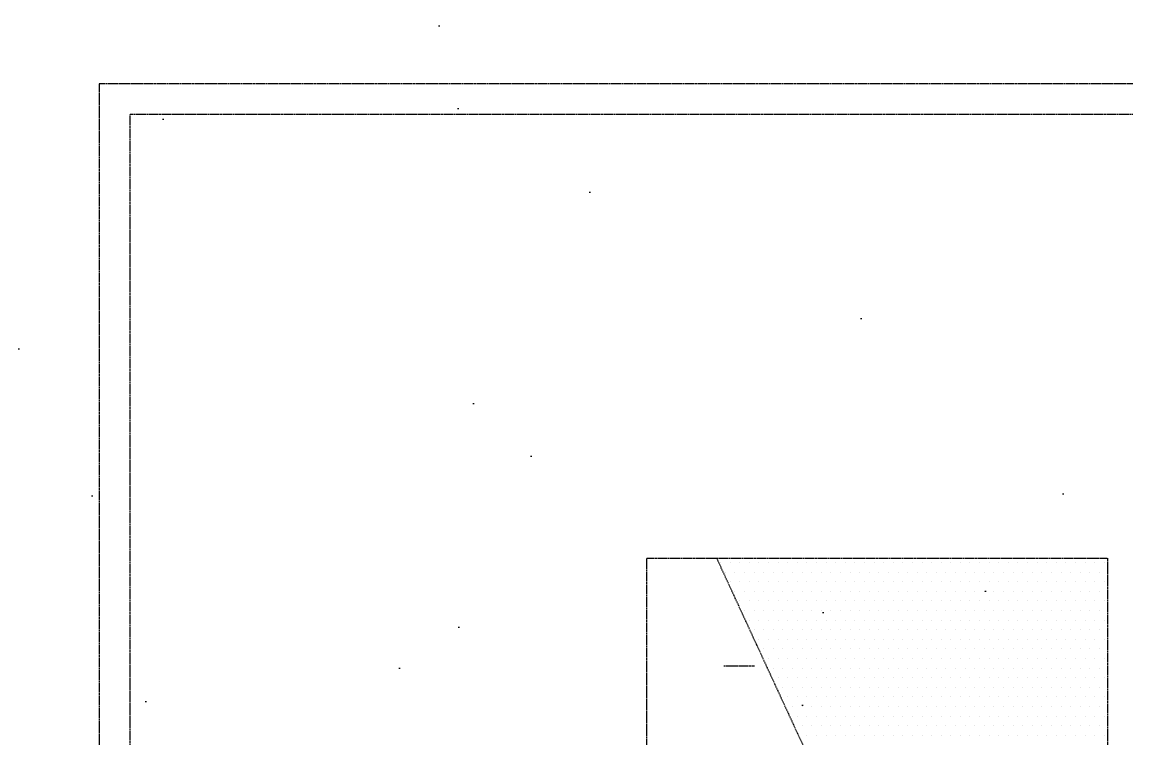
# Model space of a CAD drawing. Header units: millimetres. Extents: x 84840 to 206424, y -288515 to -124389.
# Drawn here: x 119513 to 119873, y -178910.6 to -178677.2 of the extents above; entities that cross this region are included whole.
import ezdxf

# ---------------------------------------------------------------- set-up
doc = ezdxf.new("R2010")
doc.units = ezdxf.units.MM
doc.linetypes.add('DASHED2', pattern=[0.375, 0.25, -0.125])
doc.layers.add('细线', color=4, linetype='Continuous')

# ---------------------------------------------------------------- blocks, each defined once
blk = doc.blocks.new('h1')
at = {"layer": '细线', "color": 6, "linetype": 'DASHED2'}
for p, q in [((119538.15, -178697.29), (119538.15, -179197.29)), ((120038.15, -178697.29), (119538.15, -178697.29)), ((119548.15, -178707.29), (119548.15, -179187.29)), ((120028.15, -178707.29), (119548.15, -178707.29)), ((119716.62, -179051.77), (119716.62, -178851.77)), ((119716.62, -178851.77), (119866.62, -178851.77)), ((119739.31, -178851.77), (119771.62, -178921.77)), ((119740.59, -178853.16), (119740.59, -178853.16)), ((119743.72, -178853.16), (119743.72, -178853.16)), ((119746.84, -178853.16), (119746.84, -178853.16)), ((119749.97, -178853.16), (119749.97, -178853.16)), ((119753.09, -178853.16), (119753.09, -178853.16)), ((119756.22, -178853.16), (119756.22, -178853.16)), ((119759.34, -178853.16), (119759.34, -178853.16)), ((119762.47, -178853.16), (119762.47, -178853.16)), ((119765.59, -178853.16), (119765.59, -178853.16)), ((119768.72, -178853.16), (119768.72, -178853.16)), ((119771.84, -178853.16), (119771.84, -178853.16)), ((119774.97, -178853.16), (119774.97, -178853.16)), ((119778.09, -178853.16), (119778.09, -178853.16)), ((119781.22, -178853.16), (119781.22, -178853.16)), ((119784.34, -178853.16), (119784.34, -178853.16)), ((119787.47, -178853.16), (119787.47, -178853.16)), ((119790.59, -178853.16), (119790.59, -178853.16)), ((119793.72, -178853.16), (119793.72, -178853.16)), ((119796.84, -178853.16), (119796.84, -178853.16)), ((119799.97, -178853.16), (119799.97, -178853.16)), ((119803.09, -178853.16), (119803.09, -178853.16)), ((119806.22, -178853.16), (119806.22, -178853.16)), ((119809.34, -178853.16), (119809.34, -178853.16)), ((119812.47, -178853.16), (119812.47, -178853.16)), ((119815.59, -178853.16), (119815.59, -178853.16)), ((119818.72, -178853.16), (119818.72, -178853.16)), ((119821.84, -178853.16), (119821.84, -178853.16)), ((119824.97, -178853.16), (119824.97, -178853.16)), ((119828.09, -178853.16), (119828.09, -178853.16)), ((119831.22, -178853.16), (119831.22, -178853.16)), ((119834.34, -178853.16), (119834.34, -178853.16)), ((119837.47, -178853.16), (119837.47, -178853.16)), ((119840.59, -178853.16), (119840.59, -178853.16)), ((119843.72, -178853.16), (119843.72, -178853.16)), ((119846.84, -178853.16), (119846.84, -178853.16)), ((119849.97, -178853.16), (119849.97, -178853.16)), ((119853.09, -178853.16), (119853.09, -178853.16)), ((119856.22, -178853.16), (119856.22, -178853.16)), ((119859.34, -178853.16), (119859.34, -178853.16)), ((119862.47, -178853.16), (119862.47, -178853.16)), ((119865.59, -178853.16), (119865.59, -178853.16)), ((119866.62, -178851.77), (119866.62, -179051.77)), ((119742.15, -178856.29), (119742.15, -178856.29)), ((119745.28, -178856.29), (119745.28, -178856.29)), ((119748.4, -178856.29), (119748.4, -178856.29)), ((119751.53, -178856.29), (119751.53, -178856.29)), ((119754.65, -178856.29), (119754.65, -178856.29)), ((119757.78, -178856.29), (119757.78, -178856.29)), ((119760.9, -178856.29), (119760.9, -178856.29)), ((119764.03, -178856.29), (119764.03, -178856.29)), ((119767.15, -178856.29), (119767.15, -178856.29)), ((119770.28, -178856.29), (119770.28, -178856.29)), ((119773.4, -178856.29), (119773.4, -178856.29)), ((119776.53, -178856.29), (119776.53, -178856.29)), ((119779.65, -178856.29), (119779.65, -178856.29)), ((119782.78, -178856.29), (119782.78, -178856.29)), ((119785.9, -178856.29), (119785.9, -178856.29)), ((119789.03, -178856.29), (119789.03, -178856.29)), ((119792.15, -178856.29), (119792.15, -178856.29)), ((119795.28, -178856.29), (119795.28, -178856.29)), ((119798.4, -178856.29), (119798.4, -178856.29)), ((119801.53, -178856.29), (119801.53, -178856.29)), ((119804.65, -178856.29), (119804.65, -178856.29)), ((119807.78, -178856.29), (119807.78, -178856.29)), ((119810.9, -178856.29), (119810.9, -178856.29)), ((119814.03, -178856.29), (119814.03, -178856.29)), ((119817.15, -178856.29), (119817.15, -178856.29)), ((119820.28, -178856.29), (119820.28, -178856.29)), ((119823.4, -178856.29), (119823.4, -178856.29)), ((119826.53, -178856.29), (119826.53, -178856.29)), ((119829.65, -178856.29), (119829.65, -178856.29)), ((119832.78, -178856.29), (119832.78, -178856.29)), ((119835.9, -178856.29), (119835.9, -178856.29)), ((119839.03, -178856.29), (119839.03, -178856.29)), ((119842.15, -178856.29), (119842.15, -178856.29)), ((119845.28, -178856.29), (119845.28, -178856.29)), ((119848.4, -178856.29), (119848.4, -178856.29)), ((119851.53, -178856.29), (119851.53, -178856.29)), ((119854.65, -178856.29), (119854.65, -178856.29)), ((119857.78, -178856.29), (119857.78, -178856.29)), ((119860.9, -178856.29), (119860.9, -178856.29)), ((119864.03, -178856.29), (119864.03, -178856.29)), ((119743.72, -178859.41), (119743.72, -178859.41)), ((119746.84, -178859.41), (119746.84, -178859.41)), ((119749.97, -178859.41), (119749.97, -178859.41)), ((119753.09, -178859.41), (119753.09, -178859.41)), ((119756.22, -178859.41), (119756.22, -178859.41)), ((119759.34, -178859.41), (119759.34, -178859.41)), ((119762.47, -178859.41), (119762.47, -178859.41)), ((119765.59, -178859.41), (119765.59, -178859.41)), ((119768.72, -178859.41), (119768.72, -178859.41)), ((119771.84, -178859.41), (119771.84, -178859.41)), ((119774.97, -178859.41), (119774.97, -178859.41)), ((119778.09, -178859.41), (119778.09, -178859.41)), ((119781.22, -178859.41), (119781.22, -178859.41)), ((119784.34, -178859.41), (119784.34, -178859.41)), ((119787.47, -178859.41), (119787.47, -178859.41)), ((119790.59, -178859.41), (119790.59, -178859.41)), ((119793.72, -178859.41), (119793.72, -178859.41)), ((119796.84, -178859.41), (119796.84, -178859.41)), ((119799.97, -178859.41), (119799.97, -178859.41)), ((119803.09, -178859.41), (119803.09, -178859.41)), ((119806.22, -178859.41), (119806.22, -178859.41)), ((119809.34, -178859.41), (119809.34, -178859.41)), ((119812.47, -178859.41), (119812.47, -178859.41)), ((119815.59, -178859.41), (119815.59, -178859.41)), ((119818.72, -178859.41), (119818.72, -178859.41)), ((119821.84, -178859.41), (119821.84, -178859.41)), ((119824.97, -178859.41), (119824.97, -178859.41)), ((119828.09, -178859.41), (119828.09, -178859.41)), ((119831.22, -178859.41), (119831.22, -178859.41)), ((119834.34, -178859.41), (119834.34, -178859.41)), ((119837.47, -178859.41), (119837.47, -178859.41)), ((119840.59, -178859.41), (119840.59, -178859.41)), ((119843.72, -178859.41), (119843.72, -178859.41)), ((119846.84, -178859.41), (119846.84, -178859.41)), ((119849.97, -178859.41), (119849.97, -178859.41)), ((119853.09, -178859.41), (119853.09, -178859.41)), ((119856.22, -178859.41), (119856.22, -178859.41)), ((119859.34, -178859.41), (119859.34, -178859.41)), ((119862.47, -178859.41), (119862.47, -178859.41)), ((119865.59, -178859.41), (119865.59, -178859.41)), ((119745.28, -178862.54), (119745.28, -178862.54)), ((119748.4, -178862.54), (119748.4, -178862.54)), ((119751.53, -178862.54), (119751.53, -178862.54)), ((119754.65, -178862.54), (119754.65, -178862.54)), ((119757.78, -178862.54), (119757.78, -178862.54)), ((119760.9, -178862.54), (119760.9, -178862.54)), ((119764.03, -178862.54), (119764.03, -178862.54)), ((119767.15, -178862.54), (119767.15, -178862.54)), ((119770.28, -178862.54), (119770.28, -178862.54)), ((119773.4, -178862.54), (119773.4, -178862.54)), ((119776.53, -178862.54), (119776.53, -178862.54)), ((119779.65, -178862.54), (119779.65, -178862.54)), ((119782.78, -178862.54), (119782.78, -178862.54)), ((119785.9, -178862.54), (119785.9, -178862.54)), ((119789.03, -178862.54), (119789.03, -178862.54)), ((119792.15, -178862.54), (119792.15, -178862.54)), ((119795.28, -178862.54), (119795.28, -178862.54)), ((119798.4, -178862.54), (119798.4, -178862.54)), ((119801.53, -178862.54), (119801.53, -178862.54)), ((119804.65, -178862.54), (119804.65, -178862.54)), ((119807.78, -178862.54), (119807.78, -178862.54)), ((119810.9, -178862.54), (119810.9, -178862.54)), ((119814.03, -178862.54), (119814.03, -178862.54)), ((119817.15, -178862.54), (119817.15, -178862.54)), ((119820.28, -178862.54), (119820.28, -178862.54)), ((119823.4, -178862.54), (119823.4, -178862.54)), ((119826.53, -178862.54), (119826.53, -178862.54)), ((119829.65, -178862.54), (119829.65, -178862.54)), ((119832.78, -178862.54), (119832.78, -178862.54)), ((119835.9, -178862.54), (119835.9, -178862.54)), ((119839.03, -178862.54), (119839.03, -178862.54)), ((119842.15, -178862.54), (119842.15, -178862.54)), ((119845.28, -178862.54), (119845.28, -178862.54)), ((119848.4, -178862.54), (119848.4, -178862.54)), ((119851.53, -178862.54), (119851.53, -178862.54)), ((119854.65, -178862.54), (119854.65, -178862.54)), ((119857.78, -178862.54), (119857.78, -178862.54)), ((119860.9, -178862.54), (119860.9, -178862.54)), ((119864.03, -178862.54), (119864.03, -178862.54)), ((119746.84, -178865.66), (119746.84, -178865.66)), ((119748.4, -178868.79), (119748.4, -178868.79)), ((119749.97, -178865.66), (119749.97, -178865.66)), ((119751.53, -178868.79), (119751.53, -178868.79)), ((119753.09, -178865.66), (119753.09, -178865.66)), ((119754.65, -178868.79), (119754.65, -178868.79)), ((119756.22, -178865.66), (119756.22, -178865.66)), ((119757.78, -178868.79), (119757.78, -178868.79)), ((119759.34, -178865.66), (119759.34, -178865.66)), ((119760.9, -178868.79), (119760.9, -178868.79)), ((119762.47, -178865.66), (119762.47, -178865.66)), ((119764.03, -178868.79), (119764.03, -178868.79)), ((119765.59, -178865.66), (119765.59, -178865.66)), ((119767.15, -178868.79), (119767.15, -178868.79)), ((119768.72, -178865.66), (119768.72, -178865.66)), ((119770.28, -178868.79), (119770.28, -178868.79)), ((119771.84, -178865.66), (119771.84, -178865.66)), ((119773.4, -178868.79), (119773.4, -178868.79)), ((119774.97, -178865.66), (119774.97, -178865.66)), ((119776.53, -178868.79), (119776.53, -178868.79)), ((119778.09, -178865.66), (119778.09, -178865.66)), ((119779.65, -178868.79), (119779.65, -178868.79)), ((119781.22, -178865.66), (119781.22, -178865.66)), ((119782.78, -178868.79), (119782.78, -178868.79)), ((119784.34, -178865.66), (119784.34, -178865.66)), ((119785.9, -178868.79), (119785.9, -178868.79)), ((119787.47, -178865.66), (119787.47, -178865.66)), ((119789.03, -178868.79), (119789.03, -178868.79)), ((119790.59, -178865.66), (119790.59, -178865.66)), ((119792.15, -178868.79), (119792.15, -178868.79)), ((119793.72, -178865.66), (119793.72, -178865.66)), ((119795.28, -178868.79), (119795.28, -178868.79)), ((119796.84, -178865.66), (119796.84, -178865.66)), ((119798.4, -178868.79), (119798.4, -178868.79)), ((119799.97, -178865.66), (119799.97, -178865.66)), ((119801.53, -178868.79), (119801.53, -178868.79)), ((119803.09, -178865.66), (119803.09, -178865.66)), ((119804.65, -178868.79), (119804.65, -178868.79)), ((119806.22, -178865.66), (119806.22, -178865.66)), ((119807.78, -178868.79), (119807.78, -178868.79)), ((119809.34, -178865.66), (119809.34, -178865.66)), ((119810.9, -178868.79), (119810.9, -178868.79)), ((119812.47, -178865.66), (119812.47, -178865.66)), ((119814.03, -178868.79), (119814.03, -178868.79)), ((119815.59, -178865.66), (119815.59, -178865.66)), ((119817.15, -178868.79), (119817.15, -178868.79)), ((119818.72, -178865.66), (119818.72, -178865.66)), ((119820.28, -178868.79), (119820.28, -178868.79)), ((119821.84, -178865.66), (119821.84, -178865.66)), ((119823.4, -178868.79), (119823.4, -178868.79)), ((119824.97, -178865.66), (119824.97, -178865.66)), ((119826.53, -178868.79), (119826.53, -178868.79)), ((119828.09, -178865.66), (119828.09, -178865.66)), ((119829.65, -178868.79), (119829.65, -178868.79)), ((119831.22, -178865.66), (119831.22, -178865.66)), ((119832.78, -178868.79), (119832.78, -178868.79)), ((119834.34, -178865.66), (119834.34, -178865.66)), ((119835.9, -178868.79), (119835.9, -178868.79)), ((119837.47, -178865.66), (119837.47, -178865.66)), ((119839.03, -178868.79), (119839.03, -178868.79)), ((119840.59, -178865.66), (119840.59, -178865.66)), ((119842.15, -178868.79), (119842.15, -178868.79)), ((119843.72, -178865.66), (119843.72, -178865.66)), ((119845.28, -178868.79), (119845.28, -178868.79)), ((119846.84, -178865.66), (119846.84, -178865.66)), ((119848.4, -178868.79), (119848.4, -178868.79)), ((119849.97, -178865.66), (119849.97, -178865.66)), ((119851.53, -178868.79), (119851.53, -178868.79)), ((119853.09, -178865.66), (119853.09, -178865.66)), ((119854.65, -178868.79), (119854.65, -178868.79)), ((119856.22, -178865.66), (119856.22, -178865.66)), ((119857.78, -178868.79), (119857.78, -178868.79)), ((119859.34, -178865.66), (119859.34, -178865.66)), ((119860.9, -178868.79), (119860.9, -178868.79)), ((119862.47, -178865.66), (119862.47, -178865.66)), ((119864.03, -178868.79), (119864.03, -178868.79)), ((119865.59, -178865.66), (119865.59, -178865.66)), ((119749.97, -178871.91), (119749.97, -178871.91)), ((119753.09, -178871.91), (119753.09, -178871.91)), ((119756.22, -178871.91), (119756.22, -178871.91)), ((119759.34, -178871.91), (119759.34, -178871.91)), ((119762.47, -178871.91), (119762.47, -178871.91)), ((119765.59, -178871.91), (119765.59, -178871.91)), ((119768.72, -178871.91), (119768.72, -178871.91)), ((119771.84, -178871.91), (119771.84, -178871.91)), ((119774.97, -178871.91), (119774.97, -178871.91)), ((119778.09, -178871.91), (119778.09, -178871.91)), ((119781.22, -178871.91), (119781.22, -178871.91)), ((119784.34, -178871.91), (119784.34, -178871.91)), ((119787.47, -178871.91), (119787.47, -178871.91)), ((119790.59, -178871.91), (119790.59, -178871.91)), ((119793.72, -178871.91), (119793.72, -178871.91)), ((119796.84, -178871.91), (119796.84, -178871.91)), ((119799.97, -178871.91), (119799.97, -178871.91)), ((119803.09, -178871.91), (119803.09, -178871.91)), ((119806.22, -178871.91), (119806.22, -178871.91)), ((119809.34, -178871.91), (119809.34, -178871.91)), ((119812.47, -178871.91), (119812.47, -178871.91)), ((119815.59, -178871.91), (119815.59, -178871.91)), ((119818.72, -178871.91), (119818.72, -178871.91)), ((119821.84, -178871.91), (119821.84, -178871.91)), ((119824.97, -178871.91), (119824.97, -178871.91)), ((119828.09, -178871.91), (119828.09, -178871.91)), ((119831.22, -178871.91), (119831.22, -178871.91)), ((119834.34, -178871.91), (119834.34, -178871.91)), ((119837.47, -178871.91), (119837.47, -178871.91)), ((119840.59, -178871.91), (119840.59, -178871.91)), ((119843.72, -178871.91), (119843.72, -178871.91)), ((119846.84, -178871.91), (119846.84, -178871.91)), ((119849.97, -178871.91), (119849.97, -178871.91)), ((119853.09, -178871.91), (119853.09, -178871.91)), ((119856.22, -178871.91), (119856.22, -178871.91)), ((119859.34, -178871.91), (119859.34, -178871.91)), ((119862.47, -178871.91), (119862.47, -178871.91)), ((119865.59, -178871.91), (119865.59, -178871.91)), ((119751.53, -178875.04), (119751.53, -178875.04)), ((119754.65, -178875.04), (119754.65, -178875.04)), ((119757.78, -178875.04), (119757.78, -178875.04)), ((119760.9, -178875.04), (119760.9, -178875.04)), ((119764.03, -178875.04), (119764.03, -178875.04)), ((119767.15, -178875.04), (119767.15, -178875.04)), ((119770.28, -178875.04), (119770.28, -178875.04)), ((119773.4, -178875.04), (119773.4, -178875.04)), ((119776.53, -178875.04), (119776.53, -178875.04)), ((119779.65, -178875.04), (119779.65, -178875.04)), ((119782.78, -178875.04), (119782.78, -178875.04)), ((119785.9, -178875.04), (119785.9, -178875.04)), ((119789.03, -178875.04), (119789.03, -178875.04)), ((119792.15, -178875.04), (119792.15, -178875.04)), ((119795.28, -178875.04), (119795.28, -178875.04)), ((119798.4, -178875.04), (119798.4, -178875.04)), ((119801.53, -178875.04), (119801.53, -178875.04)), ((119804.65, -178875.04), (119804.65, -178875.04)), ((119807.78, -178875.04), (119807.78, -178875.04)), ((119810.9, -178875.04), (119810.9, -178875.04)), ((119814.03, -178875.04), (119814.03, -178875.04)), ((119817.15, -178875.04), (119817.15, -178875.04)), ((119820.28, -178875.04), (119820.28, -178875.04)), ((119823.4, -178875.04), (119823.4, -178875.04)), ((119826.53, -178875.04), (119826.53, -178875.04)), ((119829.65, -178875.04), (119829.65, -178875.04)), ((119832.78, -178875.04), (119832.78, -178875.04)), ((119835.9, -178875.04), (119835.9, -178875.04)), ((119839.03, -178875.04), (119839.03, -178875.04)), ((119842.15, -178875.04), (119842.15, -178875.04)), ((119845.28, -178875.04), (119845.28, -178875.04)), ((119848.4, -178875.04), (119848.4, -178875.04)), ((119851.53, -178875.04), (119851.53, -178875.04)), ((119854.65, -178875.04), (119854.65, -178875.04)), ((119857.78, -178875.04), (119857.78, -178875.04)), ((119860.9, -178875.04), (119860.9, -178875.04)), ((119864.03, -178875.04), (119864.03, -178875.04)), ((119753.09, -178878.16), (119753.09, -178878.16)), ((119756.22, -178878.16), (119756.22, -178878.16)), ((119759.34, -178878.16), (119759.34, -178878.16)), ((119762.47, -178878.16), (119762.47, -178878.16)), ((119765.59, -178878.16), (119765.59, -178878.16)), ((119768.72, -178878.16), (119768.72, -178878.16)), ((119771.84, -178878.16), (119771.84, -178878.16)), ((119774.97, -178878.16), (119774.97, -178878.16)), ((119778.09, -178878.16), (119778.09, -178878.16)), ((119781.22, -178878.16), (119781.22, -178878.16)), ((119784.34, -178878.16), (119784.34, -178878.16)), ((119787.47, -178878.16), (119787.47, -178878.16)), ((119790.59, -178878.16), (119790.59, -178878.16)), ((119793.72, -178878.16), (119793.72, -178878.16)), ((119796.84, -178878.16), (119796.84, -178878.16)), ((119799.97, -178878.16), (119799.97, -178878.16)), ((119803.09, -178878.16), (119803.09, -178878.16)), ((119806.22, -178878.16), (119806.22, -178878.16)), ((119809.34, -178878.16), (119809.34, -178878.16)), ((119812.47, -178878.16), (119812.47, -178878.16)), ((119815.59, -178878.16), (119815.59, -178878.16)), ((119818.72, -178878.16), (119818.72, -178878.16)), ((119821.84, -178878.16), (119821.84, -178878.16)), ((119824.97, -178878.16), (119824.97, -178878.16)), ((119828.09, -178878.16), (119828.09, -178878.16)), ((119831.22, -178878.16), (119831.22, -178878.16)), ((119834.34, -178878.16), (119834.34, -178878.16)), ((119837.47, -178878.16), (119837.47, -178878.16)), ((119840.59, -178878.16), (119840.59, -178878.16)), ((119843.72, -178878.16), (119843.72, -178878.16)), ((119846.84, -178878.16), (119846.84, -178878.16)), ((119849.97, -178878.16), (119849.97, -178878.16)), ((119853.09, -178878.16), (119853.09, -178878.16)), ((119856.22, -178878.16), (119856.22, -178878.16)), ((119859.34, -178878.16), (119859.34, -178878.16)), ((119862.47, -178878.16), (119862.47, -178878.16)), ((119865.59, -178878.16), (119865.59, -178878.16)), ((119754.65, -178881.29), (119754.65, -178881.29)), ((119757.78, -178881.29), (119757.78, -178881.29)), ((119760.9, -178881.29), (119760.9, -178881.29)), ((119764.03, -178881.29), (119764.03, -178881.29)), ((119767.15, -178881.29), (119767.15, -178881.29)), ((119770.28, -178881.29), (119770.28, -178881.29)), ((119773.4, -178881.29), (119773.4, -178881.29)), ((119776.53, -178881.29), (119776.53, -178881.29)), ((119779.65, -178881.29), (119779.65, -178881.29)), ((119782.78, -178881.29), (119782.78, -178881.29)), ((119785.9, -178881.29), (119785.9, -178881.29)), ((119789.03, -178881.29), (119789.03, -178881.29)), ((119792.15, -178881.29), (119792.15, -178881.29)), ((119795.28, -178881.29), (119795.28, -178881.29)), ((119798.4, -178881.29), (119798.4, -178881.29)), ((119801.53, -178881.29), (119801.53, -178881.29)), ((119804.65, -178881.29), (119804.65, -178881.29)), ((119807.78, -178881.29), (119807.78, -178881.29)), ((119810.9, -178881.29), (119810.9, -178881.29)), ((119814.03, -178881.29), (119814.03, -178881.29)), ((119817.15, -178881.29), (119817.15, -178881.29)), ((119820.28, -178881.29), (119820.28, -178881.29)), ((119823.4, -178881.29), (119823.4, -178881.29)), ((119826.53, -178881.29), (119826.53, -178881.29)), ((119829.65, -178881.29), (119829.65, -178881.29)), ((119832.78, -178881.29), (119832.78, -178881.29)), ((119835.9, -178881.29), (119835.9, -178881.29)), ((119839.03, -178881.29), (119839.03, -178881.29)), ((119842.15, -178881.29), (119842.15, -178881.29)), ((119845.28, -178881.29), (119845.28, -178881.29)), ((119848.4, -178881.29), (119848.4, -178881.29)), ((119851.53, -178881.29), (119851.53, -178881.29)), ((119854.65, -178881.29), (119854.65, -178881.29)), ((119857.78, -178881.29), (119857.78, -178881.29)), ((119860.9, -178881.29), (119860.9, -178881.29)), ((119864.03, -178881.29), (119864.03, -178881.29)), ((119741.62, -178886.77), (119751.62, -178886.77)), ((119756.22, -178884.41), (119756.22, -178884.41)), ((119759.34, -178884.41), (119759.34, -178884.41)), ((119762.47, -178884.41), (119762.47, -178884.41)), ((119765.59, -178884.41), (119765.59, -178884.41)), ((119768.72, -178884.41), (119768.72, -178884.41)), ((119771.84, -178884.41), (119771.84, -178884.41)), ((119774.97, -178884.41), (119774.97, -178884.41)), ((119778.09, -178884.41), (119778.09, -178884.41)), ((119781.22, -178884.41), (119781.22, -178884.41)), ((119784.34, -178884.41), (119784.34, -178884.41)), ((119787.47, -178884.41), (119787.47, -178884.41)), ((119790.59, -178884.41), (119790.59, -178884.41)), ((119793.72, -178884.41), (119793.72, -178884.41)), ((119796.84, -178884.41), (119796.84, -178884.41)), ((119799.97, -178884.41), (119799.97, -178884.41)), ((119803.09, -178884.41), (119803.09, -178884.41)), ((119806.22, -178884.41), (119806.22, -178884.41)), ((119809.34, -178884.41), (119809.34, -178884.41)), ((119812.47, -178884.41), (119812.47, -178884.41)), ((119815.59, -178884.41), (119815.59, -178884.41)), ((119818.72, -178884.41), (119818.72, -178884.41)), ((119821.84, -178884.41), (119821.84, -178884.41)), ((119824.97, -178884.41), (119824.97, -178884.41)), ((119828.09, -178884.41), (119828.09, -178884.41)), ((119831.22, -178884.41), (119831.22, -178884.41)), ((119834.34, -178884.41), (119834.34, -178884.41)), ((119837.47, -178884.41), (119837.47, -178884.41)), ((119840.59, -178884.41), (119840.59, -178884.41)), ((119843.72, -178884.41), (119843.72, -178884.41)), ((119846.84, -178884.41), (119846.84, -178884.41)), ((119849.97, -178884.41), (119849.97, -178884.41)), ((119853.09, -178884.41), (119853.09, -178884.41)), ((119856.22, -178884.41), (119856.22, -178884.41)), ((119859.34, -178884.41), (119859.34, -178884.41)), ((119862.47, -178884.41), (119862.47, -178884.41)), ((119865.59, -178884.41), (119865.59, -178884.41)), ((119757.78, -178887.54), (119757.78, -178887.54)), ((119759.34, -178890.66), (119759.34, -178890.66)), ((119760.9, -178887.54), (119760.9, -178887.54)), ((119762.47, -178890.66), (119762.47, -178890.66)), ((119764.03, -178887.54), (119764.03, -178887.54)), ((119765.59, -178890.66), (119765.59, -178890.66)), ((119767.15, -178887.54), (119767.15, -178887.54)), ((119768.72, -178890.66), (119768.72, -178890.66)), ((119770.28, -178887.54), (119770.28, -178887.54)), ((119771.84, -178890.66), (119771.84, -178890.66)), ((119773.4, -178887.54), (119773.4, -178887.54)), ((119774.97, -178890.66), (119774.97, -178890.66)), ((119776.53, -178887.54), (119776.53, -178887.54)), ((119778.09, -178890.66), (119778.09, -178890.66)), ((119779.65, -178887.54), (119779.65, -178887.54)), ((119781.22, -178890.66), (119781.22, -178890.66)), ((119782.78, -178887.54), (119782.78, -178887.54)), ((119784.34, -178890.66), (119784.34, -178890.66)), ((119785.9, -178887.54), (119785.9, -178887.54)), ((119787.47, -178890.66), (119787.47, -178890.66)), ((119789.03, -178887.54), (119789.03, -178887.54)), ((119790.59, -178890.66), (119790.59, -178890.66)), ((119792.15, -178887.54), (119792.15, -178887.54)), ((119793.72, -178890.66), (119793.72, -178890.66)), ((119795.28, -178887.54), (119795.28, -178887.54)), ((119796.84, -178890.66), (119796.84, -178890.66)), ((119798.4, -178887.54), (119798.4, -178887.54)), ((119799.97, -178890.66), (119799.97, -178890.66)), ((119801.53, -178887.54), (119801.53, -178887.54)), ((119803.09, -178890.66), (119803.09, -178890.66)), ((119804.65, -178887.54), (119804.65, -178887.54)), ((119806.22, -178890.66), (119806.22, -178890.66)), ((119807.78, -178887.54), (119807.78, -178887.54)), ((119809.34, -178890.66), (119809.34, -178890.66)), ((119810.9, -178887.54), (119810.9, -178887.54)), ((119812.47, -178890.66), (119812.47, -178890.66)), ((119814.03, -178887.54), (119814.03, -178887.54)), ((119815.59, -178890.66), (119815.59, -178890.66)), ((119817.15, -178887.54), (119817.15, -178887.54)), ((119818.72, -178890.66), (119818.72, -178890.66)), ((119820.28, -178887.54), (119820.28, -178887.54)), ((119821.84, -178890.66), (119821.84, -178890.66)), ((119823.4, -178887.54), (119823.4, -178887.54)), ((119824.97, -178890.66), (119824.97, -178890.66)), ((119826.53, -178887.54), (119826.53, -178887.54)), ((119828.09, -178890.66), (119828.09, -178890.66)), ((119829.65, -178887.54), (119829.65, -178887.54)), ((119831.22, -178890.66), (119831.22, -178890.66)), ((119832.78, -178887.54), (119832.78, -178887.54)), ((119834.34, -178890.66), (119834.34, -178890.66)), ((119835.9, -178887.54), (119835.9, -178887.54)), ((119837.47, -178890.66), (119837.47, -178890.66)), ((119839.03, -178887.54), (119839.03, -178887.54)), ((119840.59, -178890.66), (119840.59, -178890.66)), ((119842.15, -178887.54), (119842.15, -178887.54)), ((119843.72, -178890.66), (119843.72, -178890.66)), ((119845.28, -178887.54), (119845.28, -178887.54)), ((119846.84, -178890.66), (119846.84, -178890.66)), ((119848.4, -178887.54), (119848.4, -178887.54)), ((119849.97, -178890.66), (119849.97, -178890.66)), ((119851.53, -178887.54), (119851.53, -178887.54)), ((119853.09, -178890.66), (119853.09, -178890.66)), ((119854.65, -178887.54), (119854.65, -178887.54)), ((119856.22, -178890.66), (119856.22, -178890.66)), ((119857.78, -178887.54), (119857.78, -178887.54)), ((119859.34, -178890.66), (119859.34, -178890.66)), ((119860.9, -178887.54), (119860.9, -178887.54)), ((119862.47, -178890.66), (119862.47, -178890.66)), ((119864.03, -178887.54), (119864.03, -178887.54)), ((119865.59, -178890.66), (119865.59, -178890.66)), ((119760.9, -178893.79), (119760.9, -178893.79)), ((119764.03, -178893.79), (119764.03, -178893.79)), ((119767.15, -178893.79), (119767.15, -178893.79)), ((119770.28, -178893.79), (119770.28, -178893.79)), ((119773.4, -178893.79), (119773.4, -178893.79)), ((119776.53, -178893.79), (119776.53, -178893.79)), ((119779.65, -178893.79), (119779.65, -178893.79)), ((119782.78, -178893.79), (119782.78, -178893.79)), ((119785.9, -178893.79), (119785.9, -178893.79)), ((119789.03, -178893.79), (119789.03, -178893.79)), ((119792.15, -178893.79), (119792.15, -178893.79)), ((119795.28, -178893.79), (119795.28, -178893.79)), ((119798.4, -178893.79), (119798.4, -178893.79)), ((119801.53, -178893.79), (119801.53, -178893.79)), ((119804.65, -178893.79), (119804.65, -178893.79)), ((119807.78, -178893.79), (119807.78, -178893.79)), ((119810.9, -178893.79), (119810.9, -178893.79)), ((119814.03, -178893.79), (119814.03, -178893.79)), ((119817.15, -178893.79), (119817.15, -178893.79)), ((119820.28, -178893.79), (119820.28, -178893.79)), ((119823.4, -178893.79), (119823.4, -178893.79)), ((119826.53, -178893.79), (119826.53, -178893.79)), ((119829.65, -178893.79), (119829.65, -178893.79)), ((119832.78, -178893.79), (119832.78, -178893.79)), ((119835.9, -178893.79), (119835.9, -178893.79)), ((119839.03, -178893.79), (119839.03, -178893.79)), ((119842.15, -178893.79), (119842.15, -178893.79)), ((119845.28, -178893.79), (119845.28, -178893.79)), ((119848.4, -178893.79), (119848.4, -178893.79)), ((119851.53, -178893.79), (119851.53, -178893.79)), ((119854.65, -178893.79), (119854.65, -178893.79)), ((119857.78, -178893.79), (119857.78, -178893.79)), ((119860.9, -178893.79), (119860.9, -178893.79)), ((119864.03, -178893.79), (119864.03, -178893.79)), ((119762.47, -178896.91), (119762.47, -178896.91)), ((119765.59, -178896.91), (119765.59, -178896.91)), ((119768.72, -178896.91), (119768.72, -178896.91)), ((119771.84, -178896.91), (119771.84, -178896.91)), ((119774.97, -178896.91), (119774.97, -178896.91)), ((119778.09, -178896.91), (119778.09, -178896.91)), ((119781.22, -178896.91), (119781.22, -178896.91)), ((119784.34, -178896.91), (119784.34, -178896.91)), ((119787.47, -178896.91), (119787.47, -178896.91)), ((119790.59, -178896.91), (119790.59, -178896.91)), ((119793.72, -178896.91), (119793.72, -178896.91)), ((119796.84, -178896.91), (119796.84, -178896.91)), ((119799.97, -178896.91), (119799.97, -178896.91)), ((119803.09, -178896.91), (119803.09, -178896.91)), ((119806.22, -178896.91), (119806.22, -178896.91)), ((119809.34, -178896.91), (119809.34, -178896.91)), ((119812.47, -178896.91), (119812.47, -178896.91)), ((119815.59, -178896.91), (119815.59, -178896.91)), ((119818.72, -178896.91), (119818.72, -178896.91)), ((119821.84, -178896.91), (119821.84, -178896.91)), ((119824.97, -178896.91), (119824.97, -178896.91)), ((119828.09, -178896.91), (119828.09, -178896.91)), ((119831.22, -178896.91), (119831.22, -178896.91)), ((119834.34, -178896.91), (119834.34, -178896.91)), ((119837.47, -178896.91), (119837.47, -178896.91)), ((119840.59, -178896.91), (119840.59, -178896.91)), ((119843.72, -178896.91), (119843.72, -178896.91)), ((119846.84, -178896.91), (119846.84, -178896.91)), ((119849.97, -178896.91), (119849.97, -178896.91)), ((119853.09, -178896.91), (119853.09, -178896.91)), ((119856.22, -178896.91), (119856.22, -178896.91)), ((119859.34, -178896.91), (119859.34, -178896.91)), ((119862.47, -178896.91), (119862.47, -178896.91)), ((119865.59, -178896.91), (119865.59, -178896.91)), ((119764.03, -178900.04), (119764.03, -178900.04)), ((119767.15, -178900.04), (119767.15, -178900.04)), ((119770.28, -178900.04), (119770.28, -178900.04)), ((119773.4, -178900.04), (119773.4, -178900.04)), ((119776.53, -178900.04), (119776.53, -178900.04)), ((119779.65, -178900.04), (119779.65, -178900.04)), ((119782.78, -178900.04), (119782.78, -178900.04)), ((119785.9, -178900.04), (119785.9, -178900.04)), ((119789.03, -178900.04), (119789.03, -178900.04)), ((119792.15, -178900.04), (119792.15, -178900.04)), ((119795.28, -178900.04), (119795.28, -178900.04)), ((119798.4, -178900.04), (119798.4, -178900.04)), ((119801.53, -178900.04), (119801.53, -178900.04)), ((119804.65, -178900.04), (119804.65, -178900.04)), ((119807.78, -178900.04), (119807.78, -178900.04)), ((119810.9, -178900.04), (119810.9, -178900.04)), ((119814.03, -178900.04), (119814.03, -178900.04)), ((119817.15, -178900.04), (119817.15, -178900.04)), ((119820.28, -178900.04), (119820.28, -178900.04)), ((119823.4, -178900.04), (119823.4, -178900.04)), ((119826.53, -178900.04), (119826.53, -178900.04)), ((119829.65, -178900.04), (119829.65, -178900.04)), ((119832.78, -178900.04), (119832.78, -178900.04)), ((119835.9, -178900.04), (119835.9, -178900.04)), ((119839.03, -178900.04), (119839.03, -178900.04)), ((119842.15, -178900.04), (119842.15, -178900.04)), ((119845.28, -178900.04), (119845.28, -178900.04)), ((119848.4, -178900.04), (119848.4, -178900.04)), ((119851.53, -178900.04), (119851.53, -178900.04)), ((119854.65, -178900.04), (119854.65, -178900.04)), ((119857.78, -178900.04), (119857.78, -178900.04)), ((119860.9, -178900.04), (119860.9, -178900.04)), ((119864.03, -178900.04), (119864.03, -178900.04)), ((119765.59, -178903.16), (119765.59, -178903.16)), ((119768.72, -178903.16), (119768.72, -178903.16)), ((119771.84, -178903.16), (119771.84, -178903.16)), ((119774.97, -178903.16), (119774.97, -178903.16)), ((119778.09, -178903.16), (119778.09, -178903.16)), ((119781.22, -178903.16), (119781.22, -178903.16)), ((119784.34, -178903.16), (119784.34, -178903.16)), ((119787.47, -178903.16), (119787.47, -178903.16)), ((119790.59, -178903.16), (119790.59, -178903.16)), ((119793.72, -178903.16), (119793.72, -178903.16)), ((119796.84, -178903.16), (119796.84, -178903.16)), ((119799.97, -178903.16), (119799.97, -178903.16)), ((119803.09, -178903.16), (119803.09, -178903.16)), ((119806.22, -178903.16), (119806.22, -178903.16)), ((119809.34, -178903.16), (119809.34, -178903.16)), ((119812.47, -178903.16), (119812.47, -178903.16)), ((119815.59, -178903.16), (119815.59, -178903.16)), ((119818.72, -178903.16), (119818.72, -178903.16)), ((119821.84, -178903.16), (119821.84, -178903.16)), ((119824.97, -178903.16), (119824.97, -178903.16)), ((119828.09, -178903.16), (119828.09, -178903.16)), ((119831.22, -178903.16), (119831.22, -178903.16)), ((119834.34, -178903.16), (119834.34, -178903.16)), ((119837.47, -178903.16), (119837.47, -178903.16)), ((119840.59, -178903.16), (119840.59, -178903.16)), ((119843.72, -178903.16), (119843.72, -178903.16)), ((119846.84, -178903.16), (119846.84, -178903.16)), ((119849.97, -178903.16), (119849.97, -178903.16)), ((119853.09, -178903.16), (119853.09, -178903.16)), ((119856.22, -178903.16), (119856.22, -178903.16)), ((119859.34, -178903.16), (119859.34, -178903.16)), ((119862.47, -178903.16), (119862.47, -178903.16)), ((119865.59, -178903.16), (119865.59, -178903.16)), ((119767.15, -178906.29), (119767.15, -178906.29)), ((119770.28, -178906.29), (119770.28, -178906.29)), ((119773.4, -178906.29), (119773.4, -178906.29)), ((119776.53, -178906.29), (119776.53, -178906.29)), ((119779.65, -178906.29), (119779.65, -178906.29)), ((119782.78, -178906.29), (119782.78, -178906.29)), ((119785.9, -178906.29), (119785.9, -178906.29)), ((119789.03, -178906.29), (119789.03, -178906.29)), ((119792.15, -178906.29), (119792.15, -178906.29)), ((119795.28, -178906.29), (119795.28, -178906.29)), ((119798.4, -178906.29), (119798.4, -178906.29)), ((119801.53, -178906.29), (119801.53, -178906.29)), ((119804.65, -178906.29), (119804.65, -178906.29)), ((119807.78, -178906.29), (119807.78, -178906.29)), ((119810.9, -178906.29), (119810.9, -178906.29)), ((119814.03, -178906.29), (119814.03, -178906.29)), ((119817.15, -178906.29), (119817.15, -178906.29)), ((119820.28, -178906.29), (119820.28, -178906.29)), ((119823.4, -178906.29), (119823.4, -178906.29)), ((119826.53, -178906.29), (119826.53, -178906.29)), ((119829.65, -178906.29), (119829.65, -178906.29)), ((119832.78, -178906.29), (119832.78, -178906.29)), ((119835.9, -178906.29), (119835.9, -178906.29)), ((119839.03, -178906.29), (119839.03, -178906.29)), ((119842.15, -178906.29), (119842.15, -178906.29)), ((119845.28, -178906.29), (119845.28, -178906.29)), ((119848.4, -178906.29), (119848.4, -178906.29)), ((119851.53, -178906.29), (119851.53, -178906.29)), ((119854.65, -178906.29), (119854.65, -178906.29)), ((119857.78, -178906.29), (119857.78, -178906.29)), ((119860.9, -178906.29), (119860.9, -178906.29)), ((119864.03, -178906.29), (119864.03, -178906.29)), ((119768.72, -178909.41), (119768.72, -178909.41)), ((119771.84, -178909.41), (119771.84, -178909.41)), ((119774.97, -178909.41), (119774.97, -178909.41)), ((119778.09, -178909.41), (119778.09, -178909.41)), ((119781.22, -178909.41), (119781.22, -178909.41)), ((119784.34, -178909.41), (119784.34, -178909.41)), ((119787.47, -178909.41), (119787.47, -178909.41)), ((119790.59, -178909.41), (119790.59, -178909.41)), ((119793.72, -178909.41), (119793.72, -178909.41)), ((119796.84, -178909.41), (119796.84, -178909.41)), ((119799.97, -178909.41), (119799.97, -178909.41)), ((119803.09, -178909.41), (119803.09, -178909.41)), ((119806.22, -178909.41), (119806.22, -178909.41)), ((119809.34, -178909.41), (119809.34, -178909.41)), ((119812.47, -178909.41), (119812.47, -178909.41)), ((119815.59, -178909.41), (119815.59, -178909.41)), ((119818.72, -178909.41), (119818.72, -178909.41)), ((119821.84, -178909.41), (119821.84, -178909.41)), ((119824.97, -178909.41), (119824.97, -178909.41)), ((119828.09, -178909.41), (119828.09, -178909.41)), ((119831.22, -178909.41), (119831.22, -178909.41)), ((119834.34, -178909.41), (119834.34, -178909.41)), ((119837.47, -178909.41), (119837.47, -178909.41)), ((119840.59, -178909.41), (119840.59, -178909.41)), ((119843.72, -178909.41), (119843.72, -178909.41)), ((119846.84, -178909.41), (119846.84, -178909.41)), ((119849.97, -178909.41), (119849.97, -178909.41)), ((119853.09, -178909.41), (119853.09, -178909.41)), ((119856.22, -178909.41), (119856.22, -178909.41)), ((119859.34, -178909.41), (119859.34, -178909.41)), ((119862.47, -178909.41), (119862.47, -178909.41)), ((119865.59, -178909.41), (119865.59, -178909.41))]:
    blk.add_line(p, q, dxfattribs=at)

msp = doc.modelspace()

# ---------------------------------------------------------------- hatches: boundary and pattern name
h = msp.add_hatch()
h.set_pattern_fill('AR-SAND', color=250, scale=4, style=0)
h.set_pattern_definition([(37.5, (-20167.9, 0), (-6.40013, 195.7653), [0, -154.432, 0, -172.72, 0, -165.1]), (7.5, (-20167.9, 0), (179.8093, 286.73004), [0, -83.312, 0, -139.192, 0, -53.34]), (327.5, (-20292.87, 0), (316.39695, 0.57487), [0, -50.8, 0, -182.88, 0, -238.76]), (317.5, (-20292.87, 0), (305.42258, 89.17173), [0, -25.4, 0, -119.888, 0, -137.16])])
edge = h.paths.add_edge_path()
edge.add_line((122388.04, -178028.53), (122228.04, -178028.53))
edge.add_line((122228.04, -178028.53), (122228.04, -178178.53))
edge.add_line((122228.04, -178178.53), (118023.04, -178178.53))
edge.add_line((118023.04, -178178.53), (118023.04, -180628.53))
edge.add_line((118023.04, -180628.53), (118262.78, -180628.53))
edge.add_line((118262.78, -180628.53), (118856.65, -180628.53))
edge.add_line((118856.65, -180628.53), (119125.2, -180628.53))
edge.add_line((119125.2, -180628.53), (119125.2, -180574.25))
edge.add_line((119125.2, -180574.25), (119078.64, -180574.25))
edge.add_line((119078.64, -180574.25), (119026.82, -180574.25))
edge.add_ellipse((119026.82, -180539.97), major_axis=(-24.24, 24.24), ratio=1, start_angle=45, end_angle=135, ccw=False)
edge.add_line((118992.54, -180539.97), (118992.54, -180248.57))
edge.add_line((118992.54, -180248.57), (118992.54, -179974.32))
edge.add_line((118992.54, -179974.32), (118992.54, -179974.32))
edge.add_ellipse((119021.11, -179974.32), major_axis=(-20.2, 20.2), ratio=1, start_angle=44.9998, end_angle=45, ccw=False)
edge.add_line((118992.54, -179974.32), (118992.54, -179877.18))
edge.add_ellipse((119015.39, -179877.18), major_axis=(16.16, 16.16), ratio=1, start_angle=45, end_angle=135, ccw=False)
edge.add_line((119015.39, -179854.33), (119617.05, -179854.33))
edge.add_ellipse((119573.23, -179867.1), major_axis=(32.27, 32.27), ratio=1, start_angle=331.2527, end_angle=354.9607)
edge.add_ellipse((119652.87, -179827.58), major_axis=(-32.39, 32.39), ratio=1, start_angle=-12.3419, end_angle=57.8726, ccw=False)
edge.add_ellipse((119655.24, -179783.4), major_axis=(-19.56, 19.56), ratio=1, start_angle=56.7257, end_angle=130.4778)
edge.add_ellipse((119655.71, -179751.74), major_axis=(41.92, 41.92), ratio=1, start_angle=222.4304, end_angle=225.8427)
edge.add_ellipse((119655.71, -179751.74), major_axis=(41.92, 41.92), ratio=1, start_angle=225.8427, end_angle=246.5595)
edge.add_ellipse((119700.64, -179846.22), major_axis=(32.27, 32.27), ratio=1, start_angle=41.0468, end_angle=75.4675, ccw=False)
edge.add_ellipse((119713.16, -179742.15), major_axis=(41.92, 41.92), ratio=1, start_angle=215.9085, end_angle=246.5595)
edge.add_ellipse((119758.09, -179836.63), major_axis=(32.27, 32.27), ratio=1, start_angle=41.0468, end_angle=75.4675, ccw=False)
edge.add_ellipse((119770.6, -179732.55), major_axis=(41.92, 41.92), ratio=1, start_angle=215.9085, end_angle=246.5595)
edge.add_ellipse((119815.53, -179827.03), major_axis=(-32.27, 32.27), ratio=1, start_angle=-48.9532, end_angle=-14.5325, ccw=False)
edge.add_ellipse((119828.05, -179722.95), major_axis=(-41.92, 41.92), ratio=1, start_angle=125.9085, end_angle=156.5595)
edge.add_ellipse((119921.9, -180017.66), major_axis=(176.9, 176.9), ratio=1, start_angle=27.4369, end_angle=61.7413, ccw=False)
edge.add_ellipse((120051.37, -179907.3), major_axis=(103.66, 103.66), ratio=1, start_angle=31.3068, end_angle=71.3424, ccw=False)
edge.add_ellipse((120110.79, -179803.44), major_axis=(-32.39, 32.39), ratio=1, start_angle=-12.3419, end_angle=11.6206, ccw=False)
edge.add_ellipse((120108.69, -180025.78), major_axis=(176.9, 176.9), ratio=1, start_angle=32.2874, end_angle=63.9515, ccw=False)
edge.add_ellipse((120181.6, -179725.21), major_axis=(41.92, 41.92), ratio=1, start_angle=207.4692, end_angle=238.1202)
edge.add_ellipse((120201.4, -179828.15), major_axis=(-32.27, 32.27), ratio=1, start_angle=-71.4388, end_angle=-37.018, ccw=False)
edge.add_ellipse((120239.58, -179730.74), major_axis=(-41.92, 41.92), ratio=1, start_angle=117.4692, end_angle=148.1202)
edge.add_ellipse((120259.38, -179833.68), major_axis=(32.27, 32.27), ratio=1, start_angle=18.5612, end_angle=52.982, ccw=False)
edge.add_ellipse((120297.56, -179736.28), major_axis=(-41.92, 41.92), ratio=1, start_angle=117.4692, end_angle=148.1202)
edge.add_ellipse((120317.35, -179839.22), major_axis=(32.27, 32.27), ratio=1, start_angle=18.5612, end_angle=52.982, ccw=False)
edge.add_ellipse((120355.53, -179741.82), major_axis=(-41.92, 41.92), ratio=1, start_angle=117.4692, end_angle=138.186)
edge.add_ellipse((120355.53, -179741.82), major_axis=(-41.92, 41.92), ratio=1, start_angle=138.186, end_angle=141.5983)
edge.add_ellipse((120358.23, -179773.36), major_axis=(-19.56, 19.56), ratio=1, start_angle=143.5509, end_angle=217.303)
edge.add_ellipse((120363.7, -179817.27), major_axis=(-32.39, 32.39), ratio=1, start_angle=-85.6544, end_angle=-73.6294, ccw=False)
edge.add_ellipse((120423.39, -179817.27), major_axis=(-32.39, 32.39), ratio=1, start_angle=-16.3706, end_angle=53.8438, ccw=False)
edge.add_ellipse((120428.85, -179773.36), major_axis=(19.56, 19.56), ratio=1, start_angle=142.697, end_angle=216.4491)
edge.add_ellipse((120431.55, -179741.82), major_axis=(41.92, 41.92), ratio=1, start_angle=218.4017, end_angle=221.814)
edge.add_ellipse((120431.55, -179741.82), major_axis=(41.92, 41.92), ratio=1, start_angle=221.814, end_angle=242.5308)
edge.add_ellipse((120469.73, -179839.22), major_axis=(-32.27, 32.27), ratio=1, start_angle=-52.982, end_angle=-18.5612, ccw=False)
edge.add_ellipse((120489.53, -179736.28), major_axis=(41.92, 41.92), ratio=1, start_angle=211.8798, end_angle=242.5308)
edge.add_ellipse((120527.71, -179833.68), major_axis=(-32.27, 32.27), ratio=1, start_angle=-52.982, end_angle=-18.5612, ccw=False)
edge.add_ellipse((120547.5, -179730.74), major_axis=(41.92, 41.92), ratio=1, start_angle=211.8798, end_angle=242.5308)
edge.add_ellipse((120585.68, -179828.15), major_axis=(32.27, 32.27), ratio=1, start_angle=37.018, end_angle=71.4388, ccw=False)
edge.add_ellipse((120605.48, -179725.21), major_axis=(-41.92, 41.92), ratio=1, start_angle=121.8798, end_angle=152.5308)
edge.add_ellipse((120678.39, -180025.78), major_axis=(-176.9, 176.9), ratio=1, start_angle=-63.9515, end_angle=-32.2874, ccw=False)
edge.add_ellipse((120676.29, -179803.44), major_axis=(32.39, 32.39), ratio=1, start_angle=348.3794, end_angle=372.3419, ccw=False)
edge.add_ellipse((120735.71, -179907.3), major_axis=(-103.66, 103.66), ratio=1, start_angle=-71.3424, end_angle=-31.3068, ccw=False)
edge.add_ellipse((120865.19, -180017.66), major_axis=(-176.9, 176.9), ratio=1, start_angle=-61.7413, end_angle=-27.4369, ccw=False)
edge.add_ellipse((120959.04, -179722.95), major_axis=(41.92, 41.92), ratio=1, start_angle=203.4405, end_angle=234.0915)
edge.add_ellipse((120971.55, -179827.03), major_axis=(32.27, 32.27), ratio=1, start_angle=14.5325, end_angle=48.9532, ccw=False)
edge.add_ellipse((121016.48, -179732.55), major_axis=(-41.92, 41.92), ratio=1, start_angle=113.4405, end_angle=144.0915)
edge.add_ellipse((121029, -179836.63), major_axis=(-32.27, 32.27), ratio=1, start_angle=-75.4675, end_angle=-41.0468, ccw=False)
edge.add_ellipse((121073.93, -179742.15), major_axis=(-41.92, 41.92), ratio=1, start_angle=113.4405, end_angle=144.0915)
edge.add_ellipse((121086.44, -179846.22), major_axis=(-32.27, 32.27), ratio=1, start_angle=-75.4675, end_angle=-41.0468, ccw=False)
edge.add_ellipse((121131.37, -179751.74), major_axis=(-41.92, 41.92), ratio=1, start_angle=113.4405, end_angle=137.5696)
edge.add_ellipse((121131.85, -179783.4), major_axis=(19.56, 19.56), ratio=1, start_angle=229.5222, end_angle=303.2743)
edge.add_ellipse((121134.21, -179827.58), major_axis=(32.39, 32.39), ratio=1, start_angle=302.1274, end_angle=372.3419, ccw=False)
edge.add_ellipse((121213.85, -179867.1), major_axis=(32.27, 32.27), ratio=1, start_angle=95.0393, end_angle=118.7473)
edge.add_line((121170.04, -179854.33), (121363.72, -179854.33))
edge.add_ellipse((121363.72, -179882.9), major_axis=(-20.2, 20.2), ratio=1, start_angle=225, end_angle=315, ccw=False)
edge.add_line((121392.29, -179882.9), (121392.29, -179974.32))
edge.add_line((121392.29, -179974.32), (121392.29, -180539.97))
edge.add_ellipse((121358.01, -180539.97), major_axis=(24.24, 24.24), ratio=1, start_angle=225, end_angle=315, ccw=False)
edge.add_line((121358.01, -180574.25), (121278.01, -180574.25))
edge.add_line((121278.01, -180574.25), (121278.01, -180628.53))
edge.add_line((121278.01, -180628.53), (121655.03, -180628.53))
edge.add_line((121655.03, -180628.53), (122194.44, -180628.53))
edge.add_line((122194.44, -180628.53), (122388.04, -180628.53))
edge.add_line((122388.04, -180628.53), (122388.04, -178028.53))

# ---------------------------------------------------------------- block references
at = {"color": 4}
msp.add_blockref('h1', (0, 0), dxfattribs=at)

doc.saveas('drawing.dxf')
